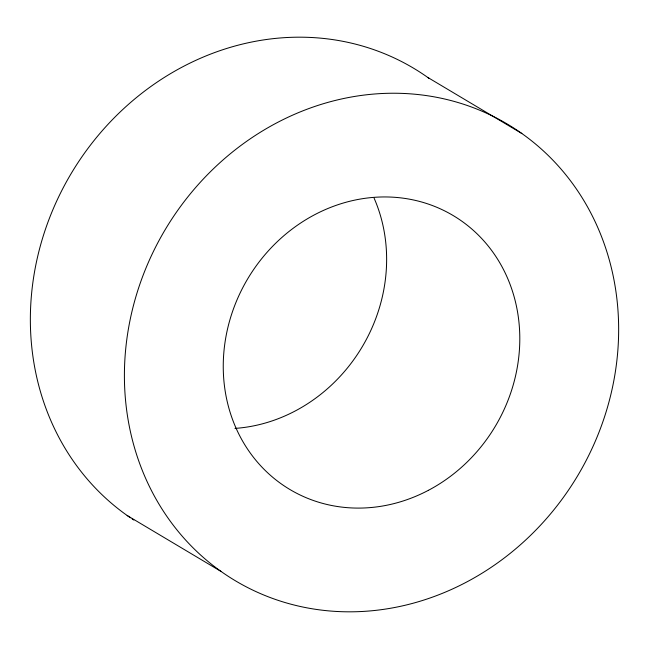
<?xml version="1.0" encoding="UTF-8"?>
<svg xmlns="http://www.w3.org/2000/svg" width="649" height="649" viewBox="0 0 649 649"><rect width="100%" height="100%" fill="white"/><g stroke="black" fill="none" stroke-linecap="round" stroke-linejoin="round"><path stroke-width="0.97" d="M427.788 77.45L521.837 133.499A265.766 240.154 -59.2 0 1 466.242 582.234A265.766 240.154 -59.2 0 1 126.498 341.836A265.766 240.154 -59.2 0 1 521.837 133.499M127.163 515.501L221.212 571.55M130.465 517.788A265.766 240.154 -59.2 0 1 80.687 158.616A265.766 240.154 -59.2 0 1 429.395 78.602M133.824 520.027A265.766 240.154 -59.2 0 1 132.136 518.916M374.116 198.188A159.459 144.094 -59.2 0 1 234.954 428.405M428.356 490.344A159.459 144.094 -59.2 0 0 461.715 221.106A159.459 144.094 -59.2 0 0 224.505 346.112A159.459 144.094 -59.2 0 0 428.356 490.344"/></g></svg>
